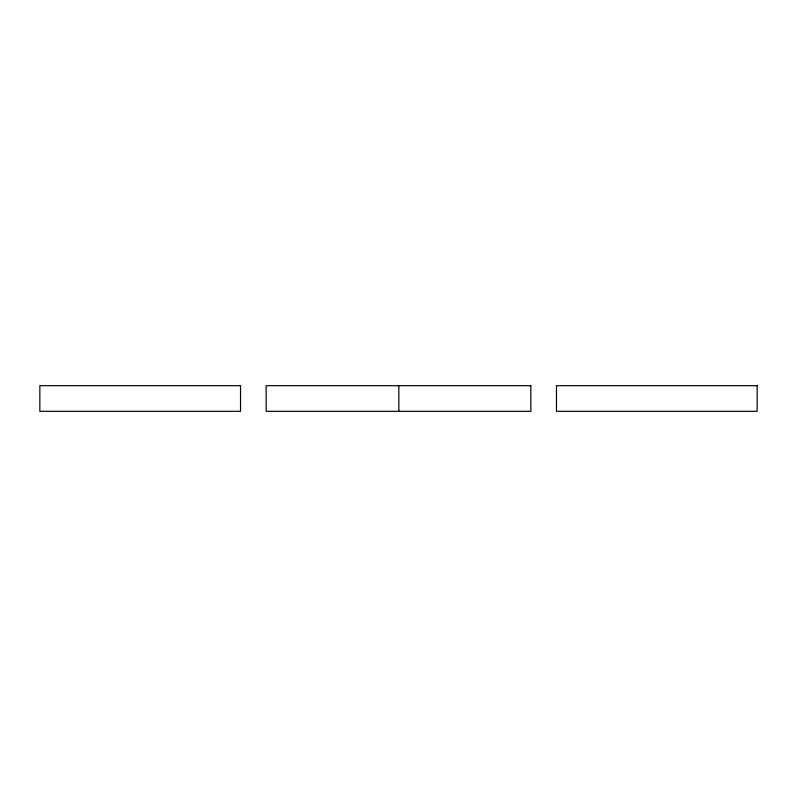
<?xml version="1.0" encoding="UTF-8"?>
<svg xmlns="http://www.w3.org/2000/svg" width="797" height="797" viewBox="0 0 797 797"><rect width="100%" height="100%" fill="white"/><g stroke="black" fill="none" stroke-linecap="round" stroke-linejoin="round"><path stroke-width="1.2" d="M398.839 411.312L398.839 385.688M240.525 385.688L39.85 385.688L39.85 411.312L240.525 411.312L240.525 385.688M530.862 385.688L266.138 385.688L266.138 411.312L530.862 411.312L530.862 385.688M757.15 385.688L556.475 385.688L556.475 411.312L757.15 411.312L757.15 385.688"/></g></svg>
